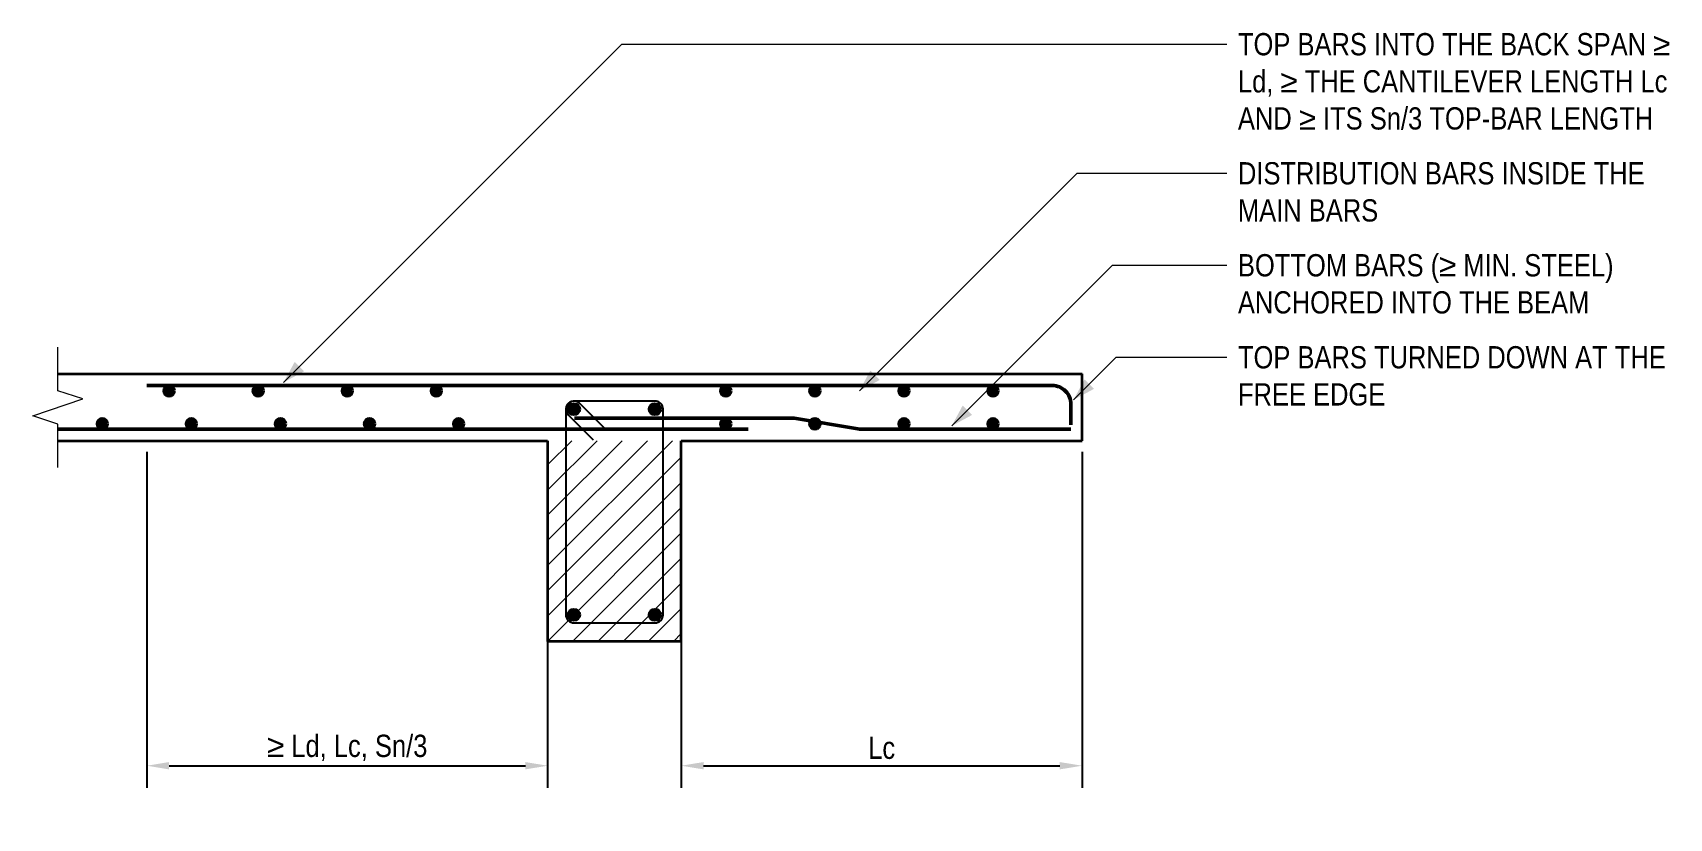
# Model space of a CAD drawing. Header units: millimetres. Extents: x 22844 to 26519, y -10848 to -9083.
import ezdxf

# ---------------------------------------------------------------- set-up
doc = ezdxf.new("R2010")
doc.units = ezdxf.units.MM
doc.header["$LTSCALE"] = 3.75
for name, color, linetype, lineweight in [('S-ANNO', 3, 'Continuous', 18), ('S-BREAK', 8, 'Continuous', 18), ('S-CONC', 4, 'Continuous', 35), ('S-DIMS', 2, 'Continuous', 18), ('S-HATCH', 9, 'Continuous', 13), ('S-REBR', 1, 'Continuous', 50), ('S-REBR-NF', 252, 'Continuous', 25), ('S-TEXT', 7, 'Continuous', 18)]:
    doc.layers.add(name, color=color, linetype=linetype, lineweight=lineweight)
doc.styles.add('AN', font='ARIALN_0.TTF')
doc.dimstyles.new('EIT-25', dxfattribs={"dimscale": 25, "dimtxt": 2, "dimasz": 2, "dimexe": 2, "dimexo": 1, "dimgap": 0.6, "dimtad": 1, "dimdec": 0, "dimtxsty": 'AN', "dimcen": 2.5, "dimclrd": 2, "dimclre": 8, "dimclrt": 7, "dimazin": 3, "dimtfac": 1, "dimtmove": 1, "dimatfit": 3, "dimlwd": -1, "dimlwe": -1, "dimarcsym": 0})

msp = doc.modelspace()

# ---------------------------------------------------------------- hatches: boundary and pattern name
at = {"layer": 'S-HATCH'}
h = msp.add_hatch(dxfattribs=at)
h.set_pattern_fill('ANSI31', color=256, scale=12.59843)
h.paths.add_polyline_path([(24000, -10450), (24300, -10450), (24300, -10000), (24000, -10000)])
at = {"layer": 'S-REBR'}
h = msp.add_hatch(color=256, dxfattribs=at)
h.dxf.hatch_style = 1
edge = h.paths.add_edge_path()
edge.add_arc((23150, -9888), 11, 0, 360)
h = msp.add_hatch(color=256, dxfattribs=at)
h.dxf.hatch_style = 1
edge = h.paths.add_edge_path()
edge.add_arc((23350, -9888), 11, 0, 360)
h = msp.add_hatch(color=256, dxfattribs=at)
h.dxf.hatch_style = 1
edge = h.paths.add_edge_path()
edge.add_arc((23550, -9888), 11, 0, 360)
h = msp.add_hatch(color=256, dxfattribs=at)
h.dxf.hatch_style = 1
edge = h.paths.add_edge_path()
edge.add_arc((23750, -9888), 11, 0, 360)
h = msp.add_hatch(color=256, dxfattribs=at)
h.dxf.hatch_style = 1
edge = h.paths.add_edge_path()
edge.add_arc((24400, -9888), 11, 0, 360)
h = msp.add_hatch(color=256, dxfattribs=at)
h.dxf.hatch_style = 1
edge = h.paths.add_edge_path()
edge.add_arc((24600, -9888), 11, 0, 360)
h = msp.add_hatch(color=256, dxfattribs=at)
h.dxf.hatch_style = 1
edge = h.paths.add_edge_path()
edge.add_arc((24800, -9888), 11, 0, 360)
h = msp.add_hatch(color=256, dxfattribs=at)
h.dxf.hatch_style = 1
edge = h.paths.add_edge_path()
edge.add_arc((25000, -9888), 11, 0, 360)
h = msp.add_hatch(color=256, dxfattribs=at)
h.dxf.hatch_style = 1
edge = h.paths.add_edge_path()
edge.add_arc((23000, -9962), 11, 0, 360)
h = msp.add_hatch(color=256, dxfattribs=at)
h.dxf.hatch_style = 1
edge = h.paths.add_edge_path()
edge.add_arc((23200, -9962), 11, 0, 360)
h = msp.add_hatch(color=256, dxfattribs=at)
h.dxf.hatch_style = 1
edge = h.paths.add_edge_path()
edge.add_arc((23400, -9962), 11, 0, 360)
h = msp.add_hatch(color=256, dxfattribs=at)
h.dxf.hatch_style = 1
edge = h.paths.add_edge_path()
edge.add_arc((23600, -9962), 11, 0, 360)
h = msp.add_hatch(color=256, dxfattribs=at)
h.dxf.hatch_style = 1
edge = h.paths.add_edge_path()
edge.add_arc((23800, -9962), 11, 0, 360)
h = msp.add_hatch(color=256, dxfattribs=at)
h.dxf.hatch_style = 1
edge = h.paths.add_edge_path()
edge.add_arc((24400, -9962), 11, 0, 360)
h = msp.add_hatch(color=256, dxfattribs=at)
h.dxf.hatch_style = 1
edge = h.paths.add_edge_path()
edge.add_arc((24600, -9962), 11, 0, 360)
h = msp.add_hatch(color=256, dxfattribs=at)
h.dxf.hatch_style = 1
edge = h.paths.add_edge_path()
edge.add_arc((24800, -9962), 11, 0, 360)
h = msp.add_hatch(color=256, dxfattribs=at)
h.dxf.hatch_style = 1
edge = h.paths.add_edge_path()
edge.add_arc((25000, -9962), 11, 0, 360)
at = {"layer": 'S-REBR-NF'}
h = msp.add_hatch(color=256, dxfattribs=at)
h.dxf.hatch_style = 1
edge = h.paths.add_edge_path()
edge.add_arc((24059, -9929), 13.8, 0, 360)
h = msp.add_hatch(color=256, dxfattribs=at)
h.dxf.hatch_style = 1
edge = h.paths.add_edge_path()
edge.add_arc((24241, -9929), 13.8, 0, 360)
h = msp.add_hatch(color=256, dxfattribs=at)
h.dxf.hatch_style = 1
edge = h.paths.add_edge_path()
edge.add_arc((24059, -10391), 13.8, 0, 360)
h = msp.add_hatch(color=256, dxfattribs=at)
h.dxf.hatch_style = 1
edge = h.paths.add_edge_path()
edge.add_arc((24241, -10391), 13.8, 0, 360)

# ---------------------------------------------------------------- linework, layer by layer
at = {"layer": 'S-ANNO', "flags": 128}
for points in [[(23407.2, -9868.8), (24166.8, -9109.2), (25450, -9109.2), (25525, -9109.2)], [(24700, -9888), (25188.8, -9399.2), (25450, -9399.2), (25525, -9399.2)], [(24907.2, -9966.8), (25268.2, -9605.8), (25450, -9605.8), (25525, -9605.8)], [(25180.8, -9908.2), (25276.5, -9812.5), (25450, -9812.5), (25525, -9812.5)]]:
    msp.add_lwpolyline(points, dxfattribs=at)
at = {"layer": 'S-ANNO'}
for points in [[(23407.2, -9868.8), (23453.2, -9844), (23432, -9822.8)], [(24700, -9888), (24746, -9863.3), (24724.7, -9842)], [(25180.8, -9908.2), (25226.8, -9883.4), (25205.6, -9862.2)], [(24907.2, -9966.8), (24953.2, -9942), (24932, -9920.8)]]:
    msp.add_solid(points, dxfattribs=at)
at = {"layer": 'S-BREAK', "flags": 128}
msp.add_lwpolyline([(22900, -10060), (22900, -9962.5), (22843.8, -9943.8), (22956.2, -9906.2), (22900, -9887.5), (22900, -9790)], dxfattribs=at)
at = {"layer": 'S-CONC'}
for p, q in [((22900, -9850), (25200, -9850)), ((25200, -10000), (25200, -9850)), ((22900, -10000), (24000, -10000)), ((24300, -10000), (25200, -10000))]:
    msp.add_line(p, q, dxfattribs=at)
at = {"layer": 'S-CONC', "flags": 128}
msp.add_lwpolyline([(24000, -10000), (24000, -10450), (24300, -10450), (24300, -10000)], dxfattribs=at)
at = {"layer": 'S-REBR', "flags": 128}
for points in [[(23100, -9876), (25133, -9876, -0.414214), (25175, -9918), (25175, -9964)], [(24060, -9949), (24546.5, -9949, -0.041311), (24553.4, -9949.6), (24696.6, -9973.4, 0.041311), (24703.5, -9974), (25175, -9974)]]:
    msp.add_lwpolyline(points, format="xyb", dxfattribs=at)
msp.add_lwpolyline([(22900, -9974), (24450, -9974)], dxfattribs=at)
at = {"layer": 'S-REBR'}
for centre in [(23150, -9888), (23350, -9888), (23550, -9888), (23750, -9888), (24400, -9888), (24600, -9888), (24800, -9888), (25000, -9888), (23000, -9962), (23200, -9962), (23400, -9962), (23600, -9962), (23800, -9962), (24400, -9962), (24600, -9962), (24800, -9962), (25000, -9962)]:
    msp.add_circle(centre, 11, dxfattribs=at)
at = {"layer": 'S-REBR-NF', "flags": 128}
msp.add_lwpolyline([(24127.8, -9972), (24071.9, -9916.1, 0.668179), (24040.8, -9929), (24040.8, -10391, 0.414214), (24059, -10409.2), (24241, -10409.2, 0.414214), (24259.2, -10391), (24259.2, -9929, 0.414214), (24241, -9910.8), (24059, -9910.8, 0.668179), (24046.1, -9941.9), (24102, -9997.8)], format="xyb", dxfattribs=at)
at = {"layer": 'S-REBR-NF'}
for centre in [(24059, -9929), (24241, -9929), (24059, -10391), (24241, -10391)]:
    msp.add_circle(centre, 13.8, dxfattribs=at)

# ---------------------------------------------------------------- texts
at = {"layer": 'S-TEXT', "char_height": 50, "attachment_point": 1, "style": 'AN'}
for s, insert, width in [('TOP BARS INTO THE BACK SPAN ≥\\PLd, ≥ THE CANTILEVER LENGTH Lc\\PAND ≥ ITS Sn/3 TOP-BAR LENGTH', (25550, -9084.2), 1022.173), ('DISTRIBUTION BARS INSIDE THE\\PMAIN BARS', (25550, -9374.2), 962.298), ('BOTTOM BARS (≥ MIN. STEEL)\\PANCHORED INTO THE BEAM', (25550, -9580.8), 889.761), ('TOP BARS TURNED DOWN AT THE\\PFREE EDGE', (25550, -9787.5), 1011.851)]:
    msp.add_mtext(s, dxfattribs=dict(at, insert=insert, width=width))

# ---------------------------------------------------------------- dimensions: what is measured, and where the dimension line sits
at = {"layer": 'S-DIMS'}
for base, p1, p2, text in [((23100, -10730), (23100, -10000), (24000, -10000), '≥ Ld, Lc, Sn/3'), ((24300, -10730), (24300, -10000), (25200, -10000), 'Lc')]:
    msp.add_linear_dim(base=base, p1=p1, p2=p2, text=text, dimstyle='EIT-25', dxfattribs=at).render()

doc.saveas('drawing.dxf')
